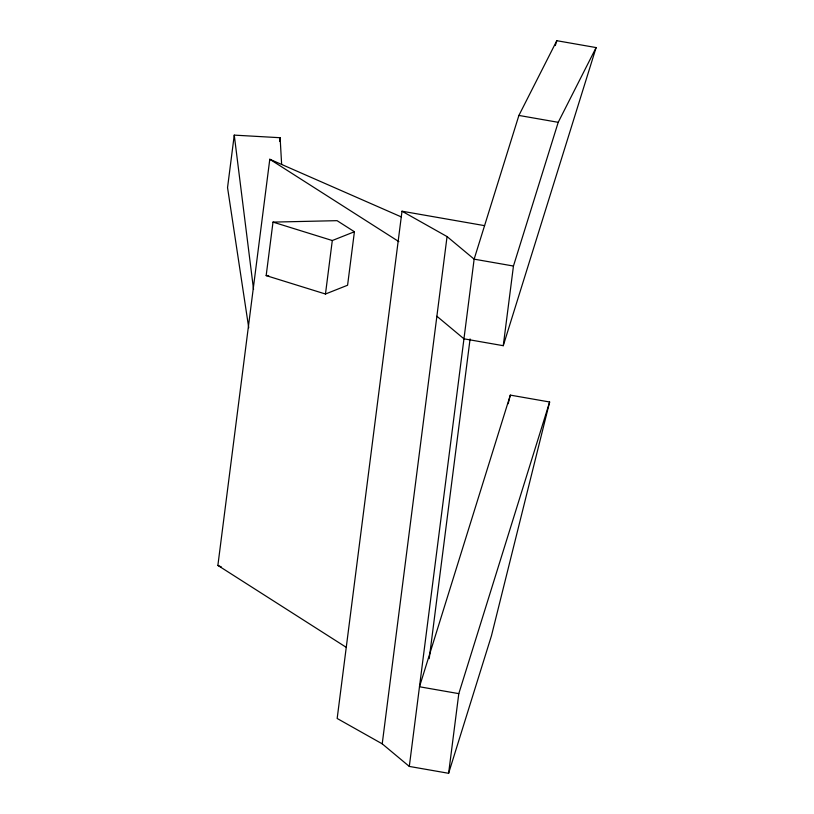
<?xml version="1.0" encoding="UTF-8"?>
<svg xmlns="http://www.w3.org/2000/svg" width="814" height="814" viewBox="0 0 814 814"><rect width="100%" height="100%" fill="white"/><g stroke="black" fill="none" stroke-linecap="round" stroke-linejoin="round"><path stroke-width="1.22" d="M281.634 164.286L280.118 137.719L234.259 135.124L227.544 187.617L248.728 327.737M345.899 647.11L217.877 565.415L269.79 159.259L401.2 216.87M279.629 141.473L280.118 137.719M266.168 275.6L273.005 222.11L337.057 220.665L354.416 231.746L347.588 285.236L325.468 294.017L266.168 275.6L268.681 275.549M325.468 294.017L332.295 240.527L354.416 231.746M484.574 225.651L402.004 211.213L337.169 718.477L382.224 743.843L409.3 766.422L448.616 773.3L491.453 635.775L549.633 401.994L510.317 395.116L419.485 686.762L458.801 693.64L549.633 401.994M382.224 743.843L447.059 236.579L402.004 211.213M409.3 766.422L474.135 259.157L518.894 115.435L556.807 40.7L596.123 47.578L503.266 345.696L463.949 338.817L436.884 316.239M429.222 658.658L470.085 338.939M448.616 773.3L458.801 693.64M503.266 345.696L513.451 266.036L558.211 122.314L596.123 47.578M508.18 403.724L510.317 395.116M555.301 45.543L556.807 40.7M518.894 115.435L558.211 122.314M513.451 266.036L474.135 259.157L447.059 236.579M273.005 222.11L332.295 240.527M217.877 565.415L221.367 566.951M269.79 159.259L398.88 241.636M234.259 135.124L253.551 289.438"/></g></svg>
